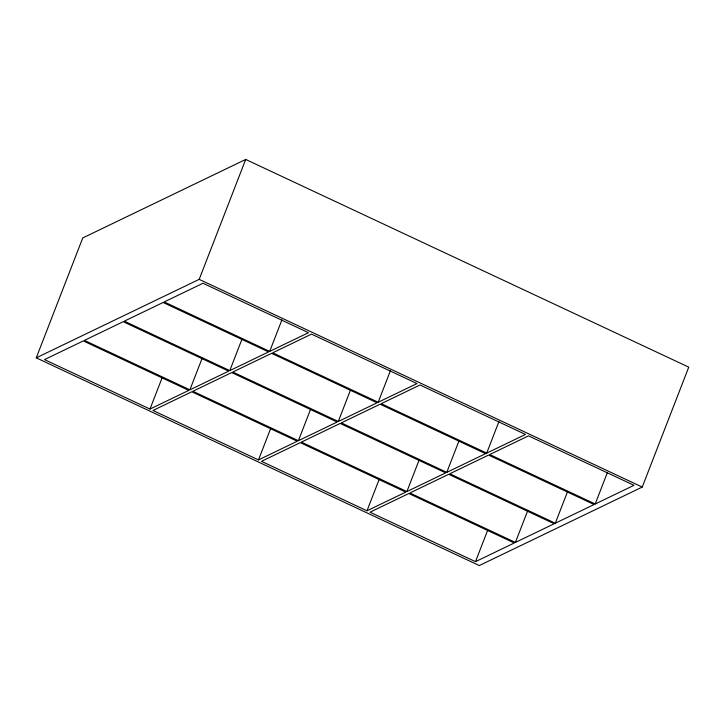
<?xml version="1.0" encoding="UTF-8"?>
<svg xmlns="http://www.w3.org/2000/svg" width="725" height="725" viewBox="0 0 725 725"><rect width="100%" height="100%" fill="white"/><g stroke="black" fill="none" stroke-linecap="round" stroke-linejoin="round"><path stroke-width="1.09" d="M36.25 357.851L82.759 237.936L245.703 159.446L688.75 367.149L642.241 487.064L479.298 565.554L36.25 357.851L199.185 279.361L245.703 159.446M149.984 409.063L188.781 390.376L83.293 340.922L44.497 359.609L149.984 409.063L162.219 377.507M189.887 389.842L228.683 371.146L123.196 321.701L84.399 340.388L189.887 389.842L202.13 358.286M229.789 370.62L268.585 351.924L163.098 302.479L124.301 321.166L229.789 370.62L242.032 339.064M269.691 351.389L308.487 332.702L203 283.257L164.203 301.944L269.691 351.389L281.934 319.843M258.49 459.922L297.277 441.235L191.79 391.781L152.993 410.477L258.49 459.922L270.724 428.366M298.392 440.7L337.179 422.013L231.692 372.559L192.904 391.255L298.392 440.7L310.626 409.145M338.294 421.479L377.091 402.792L271.603 353.338L232.807 372.025L338.294 421.479L350.528 389.923M378.196 402.257L416.993 383.57L311.505 334.116L272.709 352.803L378.196 402.257L390.431 370.702M366.986 510.79L405.782 492.103L300.295 442.649L261.498 461.336L366.986 510.79L379.229 479.234M406.888 491.568L445.685 472.881L340.197 423.427L301.401 442.114L406.888 491.568L419.132 460.013M446.79 472.347L485.587 453.66L380.099 404.206L341.303 422.892L446.79 472.347L459.034 440.791M486.702 453.125L525.489 434.438L420.002 384.984L381.214 403.671L486.702 453.125L498.936 421.569M475.491 561.658L514.288 542.971L408.8 493.517L370.004 512.203L475.491 561.658L487.726 530.102M515.393 542.436L554.19 523.749L448.702 474.295L409.906 492.982L515.393 542.436L527.637 510.88M555.296 523.214L594.092 504.528L488.605 455.073L449.808 473.76L555.296 523.214L567.539 491.659M595.198 503.993L633.994 485.306L528.507 435.852L489.71 454.539L595.198 503.993L607.441 472.437M199.185 279.361L642.241 487.064"/></g></svg>
